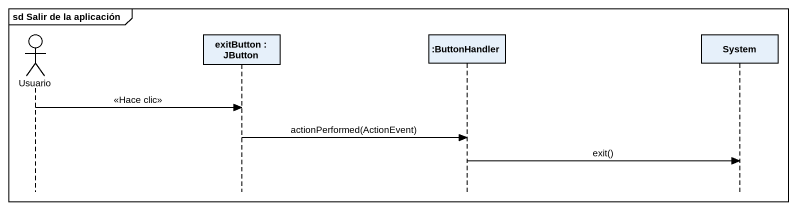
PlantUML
@startuml
mainframe sd Salir de la aplicación
hide footbox
actor Usuario
participant "exitButton : JButton" as exitButton
participant ":ButtonHandler" as ButtonHandler
participant System

Usuario -> exitButton : <<Hace clic>>
exitButton -> ButtonHandler : actionPerformed(ActionEvent)
ButtonHandler -> System : exit()
@enduml
